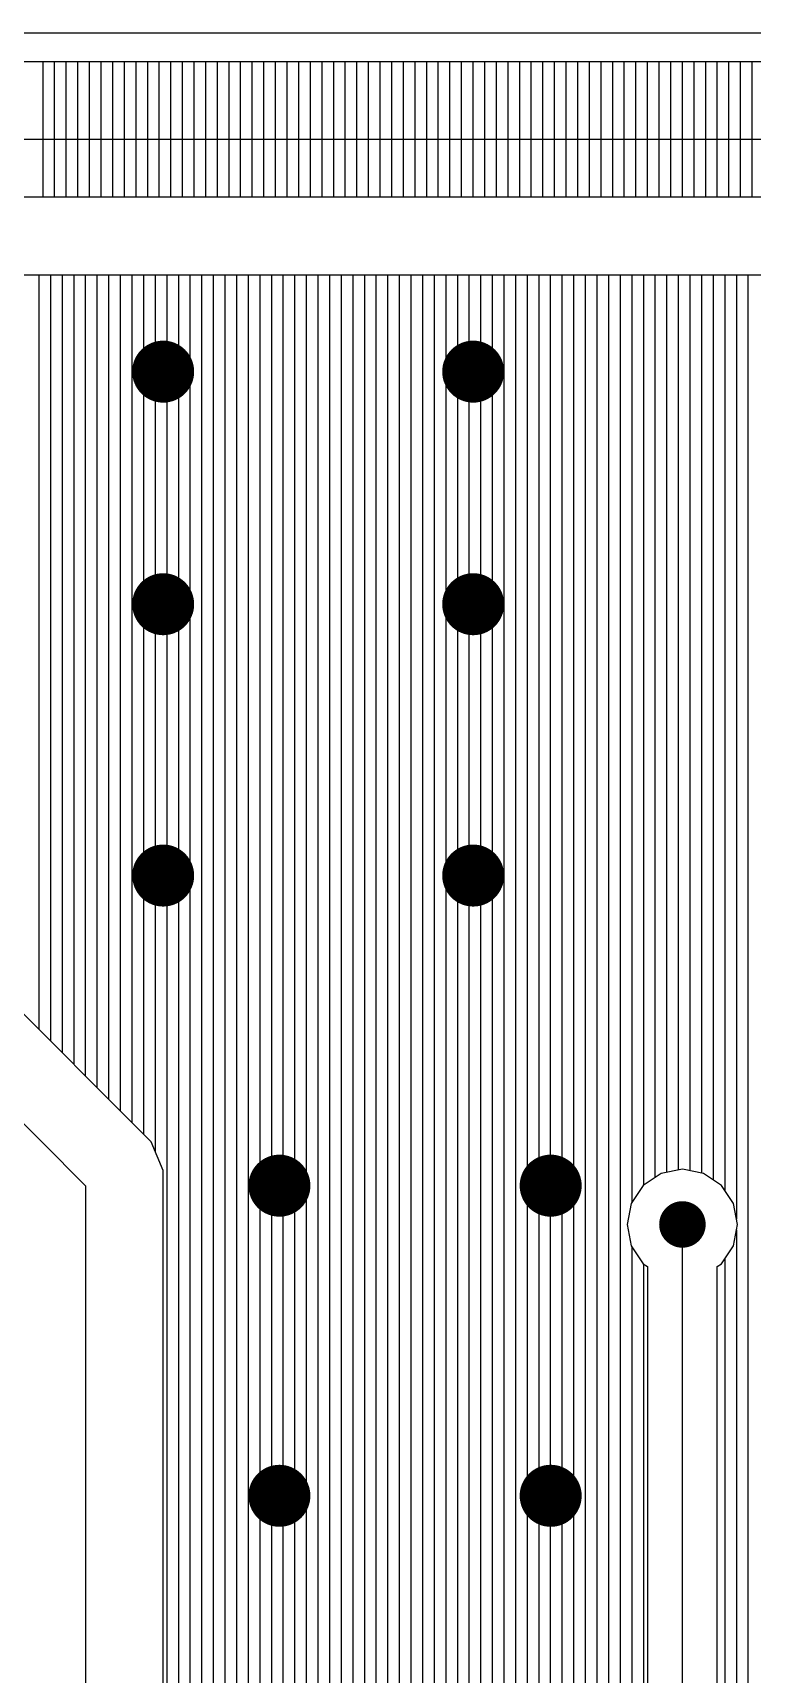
# Model space of a CAD drawing. Extents: x 295 to 953, y 10 to 290.
# Drawn here: x 805.12 to 824.57, y 205.64 to 250 of the extents above; entities that cross this region are included whole.
import ezdxf

# ---------------------------------------------------------------- set-up
doc = ezdxf.new("R2010")
doc.units = 0
doc.header["$LTSCALE"] = 5
doc.header["$MEASUREMENT"] = 0
doc.layers.get('0').update_dxf_attribs({"linetype": 'CONTINUOUS', "lineweight": 25})
doc.layers.add('DV-INT-A3_BOT', color=7, linetype='CONTINUOUS')

msp = doc.modelspace()

# ---------------------------------------------------------------- linework, layer by layer
for points, const_width in [([(809.061, 240.842, -1), (808.223, 240.842, -1)], 0.838), ([(817.443, 240.842, -1), (816.605, 240.842, -1)], 0.838), ([(809.061, 234.556, -1), (808.223, 234.556, -1)], 0.838), ([(817.443, 234.556, -1), (816.605, 234.556, -1)], 0.838), ([(809.061, 227.222, -1), (808.223, 227.222, -1)], 0.838), ([(817.443, 227.222, -1), (816.605, 227.222, -1)], 0.838), ([(812.204, 218.84, -1), (811.366, 218.84, -1)], 0.838), ([(819.539, 218.84, -1), (818.7, 218.84, -1)], 0.838), ([(822.996, 217.792, -1), (822.367, 217.792, -1)], 0.629), ([(812.204, 210.458, -1), (811.366, 210.458, -1)], 0.838), ([(819.539, 210.458, -1), (818.7, 210.458, -1)], 0.838)]:
    msp.add_lwpolyline(points, format="xyb", close=True, dxfattribs=dict(const_width=const_width))
at = {"layer": 'DV-INT-A3_BOT'}
for p, q in [((510.427, 250), (863.527, 250)), ((523.654, 249.224), (863.955, 249.224)), ((805.394, 245.557), (805.394, 249.224)), ((805.708, 245.557), (805.708, 249.224)), ((806.023, 245.557), (806.023, 249.224)), ((806.337, 245.557), (806.337, 249.224)), ((806.651, 245.557), (806.651, 249.224)), ((806.966, 245.557), (806.966, 249.224)), ((807.28, 245.557), (807.28, 249.224)), ((807.594, 245.557), (807.594, 249.224)), ((807.908, 245.557), (807.908, 249.224)), ((808.223, 245.557), (808.223, 249.224)), ((808.537, 245.557), (808.537, 249.224)), ((808.851, 245.557), (808.851, 249.224)), ((809.166, 245.557), (809.166, 249.224)), ((809.48, 245.557), (809.48, 249.224)), ((809.794, 245.557), (809.794, 249.224)), ((810.109, 245.557), (810.109, 249.224)), ((810.423, 245.557), (810.423, 249.224)), ((810.737, 245.557), (810.737, 249.224)), ((811.052, 245.557), (811.052, 249.224)), ((811.366, 245.557), (811.366, 249.224)), ((811.68, 245.557), (811.68, 249.224)), ((811.995, 245.557), (811.995, 249.224)), ((812.309, 245.557), (812.309, 249.224)), ((812.623, 245.557), (812.623, 249.224)), ((812.938, 245.557), (812.938, 249.224)), ((813.252, 245.557), (813.252, 249.224)), ((813.566, 245.557), (813.566, 249.224)), ((813.881, 245.557), (813.881, 249.224)), ((814.195, 245.557), (814.195, 249.224)), ((814.509, 245.557), (814.509, 249.224)), ((814.824, 245.557), (814.824, 249.224)), ((815.138, 245.557), (815.138, 249.224)), ((815.452, 245.557), (815.452, 249.224)), ((815.767, 245.557), (815.767, 249.224)), ((816.081, 245.557), (816.081, 249.224)), ((816.395, 245.557), (816.395, 249.224)), ((816.71, 245.557), (816.71, 249.224)), ((817.024, 245.557), (817.024, 249.224)), ((817.338, 245.557), (817.338, 249.224)), ((817.653, 245.557), (817.653, 249.224)), ((817.967, 245.557), (817.967, 249.224)), ((818.281, 245.557), (818.281, 249.224)), ((818.596, 245.557), (818.596, 249.224)), ((818.91, 245.557), (818.91, 249.224)), ((819.224, 245.557), (819.224, 249.224)), ((819.539, 245.557), (819.539, 249.224)), ((819.853, 245.557), (819.853, 249.224)), ((820.167, 245.557), (820.167, 249.224)), ((820.481, 245.557), (820.481, 249.224)), ((820.796, 245.557), (820.796, 249.224)), ((821.11, 245.557), (821.11, 249.224)), ((821.424, 245.557), (821.424, 249.224)), ((821.739, 245.557), (821.739, 249.224)), ((822.053, 245.557), (822.053, 249.224)), ((822.367, 245.557), (822.367, 249.224)), ((822.682, 245.557), (822.682, 249.224)), ((822.996, 245.557), (822.996, 249.224)), ((823.31, 245.557), (823.31, 249.224)), ((823.625, 245.557), (823.625, 249.224)), ((823.939, 245.557), (823.939, 249.224)), ((824.253, 245.557), (824.253, 249.224)), ((824.568, 245.557), (824.568, 249.224)), ((516.32, 247.129), (859.458, 247.129)), ((851.906, 245.557), (782.448, 245.557)), ((787.687, 243.462), (818.596, 243.462)), ((805.289, 223.06), (805.289, 243.462)), ((805.603, 222.746), (805.603, 243.462)), ((805.918, 222.431), (805.918, 243.462)), ((806.232, 222.117), (806.232, 243.462)), ((806.546, 221.803), (806.546, 243.462)), ((806.861, 221.488), (806.861, 243.462)), ((807.175, 221.174), (807.175, 243.462)), ((807.489, 220.86), (807.489, 243.462)), ((807.804, 220.545), (807.804, 243.462)), ((808.118, 220.231), (808.118, 243.462)), ((808.432, 219.762), (808.432, 243.462)), ((808.747, 199.783), (808.747, 243.462)), ((809.061, 199.469), (809.061, 243.462)), ((809.375, 199.154), (809.375, 243.462)), ((809.69, 198.84), (809.69, 243.462)), ((810.004, 198.526), (810.004, 243.462)), ((810.318, 198.211), (810.318, 243.462)), ((810.633, 197.897), (810.633, 243.462)), ((810.947, 197.88), (810.947, 243.462)), ((811.261, 197.88), (811.261, 243.462)), ((811.576, 197.88), (811.576, 243.462)), ((811.89, 197.88), (811.89, 243.462)), ((812.204, 197.88), (812.204, 243.462)), ((812.519, 197.88), (812.519, 243.462)), ((812.833, 197.88), (812.833, 243.462)), ((813.147, 197.88), (813.147, 243.462)), ((813.462, 197.88), (813.462, 243.462)), ((813.776, 197.88), (813.776, 243.462)), ((814.09, 197.88), (814.09, 243.462)), ((814.405, 197.885), (814.405, 243.462)), ((814.719, 197.885), (814.719, 243.462)), ((815.033, 197.885), (815.033, 243.462)), ((815.348, 197.885), (815.348, 243.462)), ((815.662, 197.885), (815.662, 243.462)), ((815.976, 201.363), (815.976, 243.462)), ((816.29, 201.74), (816.29, 243.462)), ((816.605, 201.95), (816.605, 243.462)), ((816.919, 202.038), (816.919, 243.462)), ((817.233, 202.101), (817.233, 243.462)), ((817.548, 202.038), (817.548, 243.462)), ((817.862, 201.95), (817.862, 243.462)), ((818.176, 201.74), (818.176, 243.462)), ((818.491, 201.812), (818.491, 243.462)), ((818.596, 243.462), (850.334, 243.462)), ((818.805, 201.996), (818.805, 243.462)), ((819.119, 202.059), (819.119, 243.462)), ((819.434, 202.08), (819.434, 243.462)), ((819.748, 202.017), (819.748, 243.462)), ((820.062, 201.883), (820.062, 243.462)), ((820.377, 201.669), (820.377, 243.462)), ((820.691, 201.208), (820.691, 243.462)), ((821.005, 200.265), (821.005, 243.462)), ((821.32, 218.391), (821.32, 243.462)), ((821.634, 218.852), (821.634, 243.462)), ((821.948, 219.066), (821.948, 243.462)), ((822.263, 219.2), (822.263, 243.462)), ((822.577, 219.263), (822.577, 243.462)), ((822.891, 219.242), (822.891, 243.462)), ((823.206, 219.179), (823.206, 243.462)), ((823.52, 218.995), (823.52, 243.462)), ((823.834, 218.705), (823.834, 243.462)), ((824.149, 217.934), (824.149, 243.462)), ((824.463, 166.347), (824.463, 243.462)), ((808.319, 220.026), (804.128, 224.217)), ((802.355, 223.031), (806.546, 218.84)), ((808.642, 219.254), (808.319, 220.026)), ((808.642, 199.888), (808.642, 219.254)), ((822.108, 219.171), (821.621, 218.848)), ((822.682, 219.284), (822.108, 219.171)), ((823.252, 219.171), (822.682, 219.284)), ((823.738, 218.848), (823.252, 219.171)), ((806.546, 218.84), (806.546, 194.741)), ((821.621, 218.848), (821.299, 218.362)), ((824.061, 218.362), (823.738, 218.848)), ((821.299, 218.362), (821.186, 217.792)), ((824.174, 217.792), (824.061, 218.362)), ((821.186, 217.792), (821.299, 217.218)), ((822.682, 198.513), (822.682, 217.792)), ((824.061, 217.218), (824.174, 217.792)), ((824.149, 198.656), (824.149, 217.645)), ((821.299, 217.218), (821.621, 216.732)), ((821.32, 199.951), (821.32, 217.188)), ((823.738, 216.732), (824.061, 217.218)), ((821.621, 216.732), (821.739, 216.656)), ((821.634, 199.636), (821.634, 216.727)), ((821.739, 216.656), (821.739, 199.645)), ((823.625, 216.656), (823.738, 216.732)), ((823.625, 199.645), (823.625, 216.656)), ((823.834, 199.427), (823.834, 216.874))]:
    msp.add_line(p, q, dxfattribs=at)

doc.saveas('drawing.dxf')
